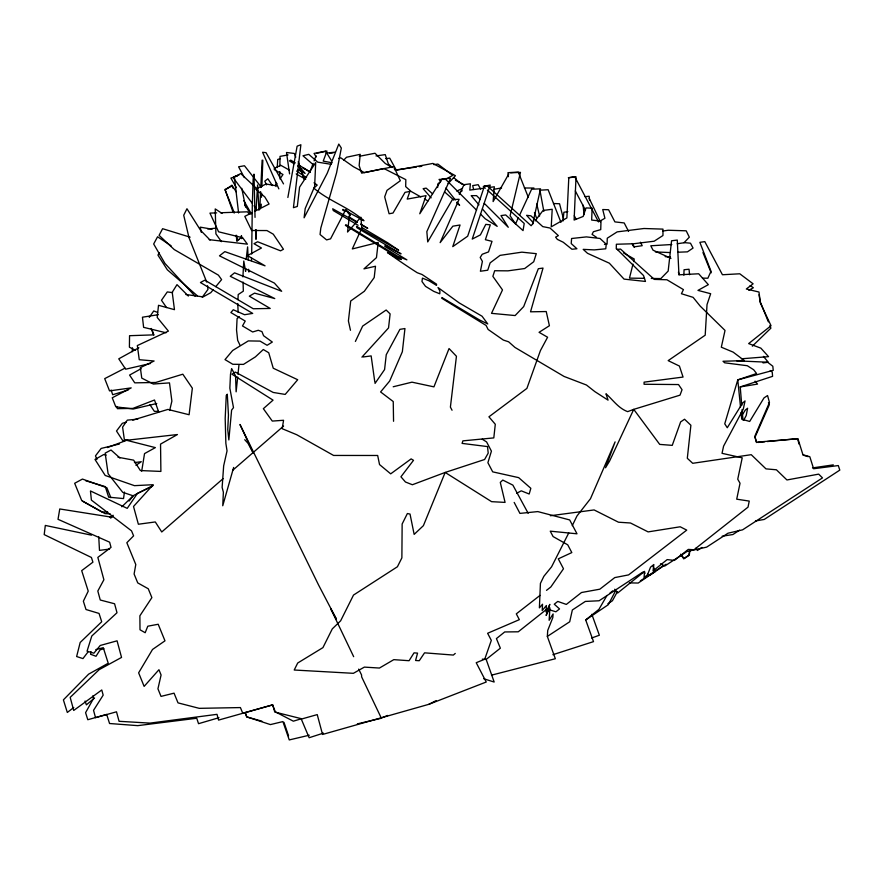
<?xml version="1.0" encoding="UTF-8"?>
<svg xmlns="http://www.w3.org/2000/svg" width="884" height="884" viewBox="0 0 884 884"><rect width="100%" height="100%" fill="white"/><g stroke="black" fill="none" stroke-linecap="round" stroke-linejoin="round"><path stroke-width="1.33" d="M251.675 254.028L252.327 204.127L253.133 179.408L253.984 174.137L255.034 217.376M279.72 177.043L279.797 171.54M279.874 166.026L280.018 156.38L288.085 154.932M683.873 275.189L684.05 269.742L689.034 269.233L689.586 274.725M261.145 206.889L261.244 204.138M261.487 197.287L261.642 193.176M261.885 186.314L262.824 160.258L262.128 160.159L260.802 187.507M237.785 303.499L238.116 312.174M237.973 299.665L238.205 294.549L243.332 291.156L243.067 282.062M245.719 268.78L245.597 271.432L243.785 261.034L242.901 276.869M246.161 259.487L247.619 246.879L248.216 260.062M251.454 260.625L251.575 258.017M256.437 229.939L255.984 239.321L255.564 229.718M258.979 210.237L257.598 184.988L256.051 210.182M259.752 209.386L260.614 191.607M276.062 186.557L276.316 182.502M277.222 167.606L277.72 159.485L280.294 158.634M132.202 351.733L132.445 347.81M491.504 675.155L555.329 658.735L547.34 636.414L547.726 630.436L552.832 617.584L553.097 613.96L549.13 620.281L549.947 607.927L546.113 615.43L549.848 604.358L546.025 611.949L546.4 605.485L542.212 610.513L542.522 604.236L539.395 607.849L540.422 583.407L543.881 576.28L551.594 566.81L568.744 532.964M237.697 376.993L236.127 391.833L235.553 375.877L231.641 368.595L230.503 374.241L229.851 388.175L233.498 407.657L231.608 410.088L228.845 439.934L227.763 429.558L228.448 414.939L227.287 394.22L226.26 395.424L225.188 418.364L225.862 443.392L227.044 450.884L223.663 465.846L222.127 487.416L223.376 492.2L222.746 505.758L233.641 467.448M237.973 374.286L238.978 364.849M562.964 221.066L563.893 212.27L567.826 211.641M437.624 187.541L438.055 183.518L440.309 182.27M689.973 549.859L689.321 554.832L684.161 558.323L680.581 554.445M124.445 492.034L123.539 498.576L108.666 497.173L105.262 486.62L85.726 480.763M90.986 651.652L90.566 654.259L96.013 656.271L100.124 649.784L103.892 648.757M141.694 471.183L144.534 453.603L155.352 447.613L124.368 439.724L122.6 427.127L127.296 420.143L137.816 419.149M689.719 550.191L688.78 555.561L683.73 558.876L680.724 554.279M287.864 197.486L297.123 146.18L300.88 144.733L293.433 207.674L297.311 206.447L299.599 187.121L315.71 162.523L314.627 186.491L305.201 208.547L304.107 217.796L327.246 173.22L338.782 144.07L341.323 148.048L336.583 172.8L320.804 228.083L320.052 234.514L326.594 239.907L330.561 238.846L345.81 209.508L349.666 213.707L347.545 232.039L360.893 217.254L361.832 228.16L352.307 248.945L378.197 242.437L376.462 257.642L363.943 268.88L375.49 266.25L374.197 277.576L364.352 291.267L350.705 300.991L348.406 320.947L350.473 330.296M532.632 224.105L540.511 188.833L531.604 189.231L519.527 215.309M169.662 410.474L171.883 401.104L169.485 382.882L153.341 384.032L141.76 378.109L140.346 367.667L154.114 361.003L139.252 359.7L137.329 345.556L168.413 331.102L157.208 317.433L158.512 305.3L174.468 309.665L172.225 292.272L176.999 284.648L188.369 296.052M632.977 264.117L629.474 278.128L644.469 278.338M633.607 261.576L634.248 259.023L623.452 252.879M309.787 172.336L313.146 163.418M314.107 160.866L316.019 155.772M518.378 217.784L515.505 223.995L510.101 215.74L520.477 172.38L510.632 172.822M355.39 341.445L362.65 326.097L386.153 310.019L390.12 313.908L388.54 327.931L361.921 357.147M459.326 194.48L464.023 184.668L470.387 183.806L469.802 190.082L483.426 188.248M572.268 525.682L576.965 515.98L590.479 498.72L615.098 441.878L605.529 467.758L609.562 461.117L633.74 409.369L680.006 395.159L682.05 389.711L678.503 384.551L644.071 384.264L644.093 382.153L683.056 377.059L679.42 366.064L668.16 360.628L705.2 335.191L707.023 304.615L710.67 293.72L697.984 290.383L708.338 284.648L698.691 273.775L678.956 274.813L677.277 240.072L671.564 240.78L668.171 271.068L660.834 278.582L651.287 278.438M159.186 252.747L157.949 255.133L167.319 269.775L197.419 295.864M615.165 591.573L608.303 604.7L585.705 619.949L593.507 641.629L552.887 654.712M743.698 420.265L746.206 415.535L747.599 408.242L745.378 409.977L741.842 415.568M617.352 591.794L612.413 600.755L607.838 603.761M508.72 174.071L493.117 201.574L494.333 186.778L488.885 187.518M606.954 595.518L598.943 609.33L585.705 619.949M276.891 183.419L275.366 185.651L266.106 183.982L255.664 189.121L264.835 196.977L269.079 204.016L254.515 211.431M279.941 178.955L282.979 174.502L274.206 169.551M375.015 383.446L384.584 369.567L386.253 354.705L399.922 329.345L404.949 328.55L402.353 351.721L389.678 381.026L380.595 391.943L393.247 401.557L393.557 421.281M149.274 317.367L153.739 310.958L157.573 312.406M202.259 297.201L207.961 289.433L207.508 285.753M88.323 651.541L82.952 658.591L76.632 656.536L80.179 642.48L101.704 621.75L99.041 613.43L86.002 609.518L83.361 601.197L88.234 591.142L81.693 570.644L92.919 562.169L91.417 557.472L44.2 534.61L45.316 525.428L91.472 535.174M535.041 220.956L543.052 210.458L552.202 209.276L551.24 226.812L566.887 217.939L568.799 177.783L576.036 176.811L574.114 220.061L583.175 216.436L586.015 207.939L592.103 208.16L591.672 220.072L600.998 221.133L600.733 229.608L593.407 231.73L592.07 234.37L596.512 237.354M129.075 501.051L133.153 495.813L122.699 492.289L108.113 473.725L105.163 453.149L111.019 450.011L119.937 457.967M213.276 289.665L210.779 292.692L203.099 296.902L185.861 294.505M215.773 286.648L221.597 279.609L218.403 275.145L174.236 249.564L159.087 235.332L162.601 228.702L190.126 237.177M110.721 517.958L112.467 515.858M357.346 723.885L380.043 718.537L380.982 717.41L361.644 676.868L361.556 674.945L358.694 669.122M448.21 183.54L455.415 175.706L432.928 163.429L396.474 170.192L394.231 168.855M343.655 160.225L346.517 157.242L360.241 154.324L359.147 165.562L361.655 173.131L393.822 166.634L400.319 180.745L387.004 190.358L384.684 196.867L389.093 213.751L393.004 213.055L405.038 192.347L409.9 191.43L407.204 199.099L426.066 195.64L419.767 213.773L442.188 178.778L450.508 178.38L426.839 231.63L427.723 241.918L452.387 199.574L459.116 199.298L440.133 242.636L452.851 226.182L460.056 224.989L452.763 246.625L467.68 236.194L484.421 186.148L490.233 185.088L472.244 239.078L480.388 234.89L485.78 224.381L490.288 224.834L485.382 239.697L492.001 241.354L488.532 251.907L482.211 254.272L480.2 257.498L482.399 261.366L480.399 271.244L487.736 270.217L490.145 262.857L500.068 255.365L521.869 252.161L536.29 253.664L533.726 261.741L524.698 268.537L507.957 270.847L494.686 270.736L492.863 276.372L502.499 289.908L491.515 313.345L515.129 315.555L523.693 306.582L538.312 268.725L543.03 268.073L530.533 311.809L546.235 311.544L549.406 325.732L539.063 332.318L547.594 337.235L540.411 350.617L526.897 388.407L488.929 416.817L495.294 424.276L493.802 437.9L462.896 440.862L462.078 443.392L487.526 446.586L488.211 453.116L484.598 459.503L445.171 472.443L412.386 484.741L405.458 482.012L400.938 476.796L413.502 460.321L411.126 458.895L390.695 473.846L379.534 464.564L377.667 455.481L333.588 455.448L296.715 434.718L282.173 428.696L283.565 420.276L272.283 421.082L263.355 408.673L273.046 400.143L231.973 374.197L235.343 372.076L273.178 392.441L285.189 394.419L297.698 379.733L273.244 368.219L268.725 352.738L263.31 349.523L255.377 356.904L243.465 364.396L232.779 364.274L225.011 359.6L232.636 350.517L248.316 340.915L260.04 341.102L267.112 345.301L272.327 342.042L263.587 335.732L261.951 331.611L258.272 330.284L252.658 331.986L242.492 325.942L245.233 321.069L230.89 312.56L233.266 309.754L244.57 314.715L252.702 313.411L200.436 282.537L204.801 280.162L253.266 308.748L270.206 308.45L249.31 296.162L254.57 293.134L274.769 298.571L230.26 276.294L234.547 272.836L281.664 291.278L274.383 283.079L219.475 255.841L224.834 251.631L265.056 265.83L247.454 255.609L261.454 248.017L253.995 243.697L257.62 241.763L280.571 250.835L283.444 249.255L273.278 234.194L266.946 230.558L251.631 230.492L244.813 216.37L252.095 212.668M752.339 346.197L770.892 328.141L769.876 325.632M113.097 515.239L111.152 517.107L59.758 508.963L58.024 519.317L109.627 542.19L111.03 547.373L97.848 557.395L103.892 579.76L97.815 591.02L100.257 600.015L114.577 603.761L117.008 612.745L91.792 636.005L87.052 651.188L93.881 653.199L100.235 645.475L117.064 640.823L121.55 657.42L99.185 669.641L70.179 697.377L73.726 710.449L101.77 689.973L103.174 695.144L93.538 710.327L95.527 717.675L116.5 711.808L119.064 721.3L150.015 723.112L217.011 714.338L218.558 720.095L272.802 704.835L274.736 712.029L302.096 718.88L317.234 714.604L322.561 734.46L428.884 704.305L486.244 682.017L476.222 662.713L484.719 659.243L491.316 640.359L487.625 633.275L519.339 619.662L516.311 613.861L540.036 595.385M121.815 506.797L133.462 495.559L153.02 485.581M223.188 478.564L161.75 531.969L155.297 521.947L138.368 524.234L133.517 506.477L153.197 484.708L134.445 485.659L105.196 475.459L94.997 459.448L103.682 454.564L106.279 455.05M232.558 470.421L283.587 426.066M455.26 653.431L453.348 655.066L424.563 652.834L419.248 660.735L415.591 660.481L417.557 653.121L414.032 652.845L409.082 660.713L393.8 659.652L379.435 668.05L364.363 667.111L353.379 673.321L294.217 670.017L297.709 663.011L322.936 647.618L332.285 628.889L340.638 620.811L353.512 595.065L397.413 566.755L401.877 557.87L402.143 524.013L407.38 513.538L410.032 514.068L414.154 534.4L423.403 525.649L445.171 472.443L491.603 501.67L505.073 502.399L500.289 482.399L502.797 480.067L512.875 485.128L528.179 513.306M94.555 697.984L86.389 704.857L85.052 701.056M609.872 593.153L612.8 590.799M239.376 316.726L237.078 318.56L236.536 329.931L237.674 340.329L239.918 345.025M482.321 659.121L486.167 659.42L500.344 648.193L496.421 638.591L504.709 631.949L518.256 631.795L546.942 609.043L555.903 611.794L559.539 608.932L554.268 604.203L557.771 601.429L566.324 604.424L581.484 592.523L599.827 589.186L614.756 577.595L628.601 574.898L686.735 530.113L680.194 526.787L648.127 531.892L630.491 522.996L618.491 522.212L594.114 509.935L550.378 515.737M546.511 590.346L550.82 586.987L563.495 568.766L558.279 558.854L571.815 552.577L567.738 544.831L553.097 536.566L550.246 531.162L576.998 533.803L569.683 519.936L537.792 511.593L519.936 513.394L514.179 502.421M73.77 707.498L67.317 712.46L63.394 699.874L88.632 674.149L108.235 663.232L103.273 647.674L95.803 649.607M236.525 240.923L241.608 237.365M459.083 192.944L462.255 190.734M666.083 564.224L638.204 583.042L629.342 582.888M135.915 465.316L141.285 461.713L134.434 462.586M640.359 580.865L663.42 565.672M547.34 636.414L569.705 621.772L572.357 609.971L585.33 601.429L599.098 600.766L642.823 572.103L645.132 573.141M701.984 547.439L697.365 550.467L696.073 548.069M739.588 530.157L732.902 534.533L722.162 536.201M110.831 517.748L113.174 516.3M599.606 221.309L604.921 218.249L602.733 209.541L608.59 209.74L614.91 221.895L624.203 222.945L628.59 231.442M249.531 271.487L248.758 271.918L248.636 269.288M748.836 290.295L753.367 287.753L750.14 285.576M445.956 179.143L452.719 175.386L437.856 164.07L433.834 164.634M141.219 368.628L129.583 375.081L134.755 382.849L155.672 382.485L182.811 374.197L192.358 388.187L189.099 414.74L167.883 409.425L132.744 420.143M138.865 347.755L118.765 358.827L125.661 369.192L150.534 363.468M516.698 493.272L521.273 490.83L529.173 494.012L530.842 488.311L518.665 477.636L492.697 471.857L487.891 462.686L491.427 451.149L486.598 441.945L482.233 439.204M125.042 368.142L104.71 378.628L109.528 390.883L131.197 387.888L112.246 397.789L115.793 406.828L133.374 409.005L156.766 403.502M428.884 704.305L436.232 700.57M274.195 168.413L280.725 165.264L289.057 169.938M230.868 186.635L225.011 189.419L233.232 212.679M152.391 486.266L137.451 493.349L127.23 508.366L90.455 490.952L91.395 500.112L131.539 530.864L133.595 535.859L126.843 542.721L135.782 564.522L134.103 574.036L137.738 582.899L148.258 588.766L151.882 597.606L139.882 615.805L140.004 629.762L145.175 632.723L147.794 626.204L158.192 624.259L164.977 640.823L152.523 649.464L138.633 672.823L144.125 686.393L158.943 669.729L161.087 675L157.938 688.802L161.021 696.393L174.049 693.166L178.016 702.879L199.232 708.338L240.415 707.576L242.768 713.255L272.471 704.924L275.377 711.852L293.344 721.178L301.179 718.814L309.146 737.72L323.445 733.123M109.914 517.239L112.412 516.068M456.763 191.088L462.498 188.414M239.21 239.553L236.813 240.547L236.183 235.166M380.043 718.537L387.711 715.443M107.45 447.558L127.782 439.867M239.012 174.955L234.326 176.634L238.592 212.978M591.595 638.027L599.363 635.231L591.827 614.303M237.42 175.905L230.89 178.082L236.337 187.596M741.764 405.469L740.228 386.927L772.583 376.341L772.24 372.142L770.284 370.529M126.235 422.132L122.323 423.326L116.5 431.005L122.799 440.707L177.43 434.541L160.545 444.099L160.888 471.426L140.39 470.553L133.628 460.155L118.003 457.238M128.081 390.065L112.688 394.728L111.108 390.021M218.978 717.697L198.535 723.687L196.756 718.261L137.738 725.642L109.561 723.51L106.688 714.416L87.803 719.72L85.582 712.659L93.616 698.338L92.842 695.874M393.192 386.772L411.966 382.164L433.933 386.861L449.05 348.55L456.442 356.274L450.398 407.115L452.044 410.242M119.484 443.978L101.152 448.431L95.483 455.868L96.931 459.459M309.278 735.212L289.256 739.93L282.902 721.587L270.416 724.593L246.746 716.858L245.222 712.471L246.713 716.924L261.852 721.156M338.572 158.435L340.904 157.893L353.324 166.656L364.363 172.612L383.932 168.535L405.833 179.651L405.679 186.612L411.193 191.496L420.795 196.9M316.98 153.23L326.992 151.042L323.212 161.131L332.163 162.778M359.302 156.302L375.015 153.252L385.28 163.485L391.999 167.507M755.455 520.974L764.24 519.449L839.8 470.111L838.286 465.559L813.611 468.741L809.81 456.708L802.937 454.763L797.909 438.63L767.279 441.547M493.714 189.309L501.593 187.96M568.324 177.717L574.688 176.623L598.545 221.928M740.228 386.927L757.555 384.076L755.058 381.137M158.28 314.693L142.446 317.212L143.617 327.345L166.048 332.771M662.746 231.044L668.194 230.249L686.194 230.812L689.332 237.166L684.006 242.768L677.221 243.741M812.506 467.912L833.303 464.873M329.489 153.352L333.257 152.81M671.785 244.514L650.779 245.785L653.022 250.172L670.978 258.327M375.998 155.938L385.258 154.623L388.341 163.86L392.187 167.385M395.06 170.026L416.452 167.054M419.127 166.678L421.801 166.314M363.236 356.97L371.147 355.909L374.827 382.131M109.55 549.074L99.483 550.378L98.743 536.754M763.014 362.915L768.295 362.241L763.444 356.396M604.457 244.459L607.087 244.139L607.264 238.205L617.165 231.884L643.994 228.503L662.978 229.122L662.956 235.52L654.171 241.21L633.618 243.752L616.369 244.238L616.259 248.78L618.656 250.139M326.163 153.142L335.29 152.114M385.667 158.623L389.733 158.17L396.165 169.927M585.053 196.701L589.153 196.259L589.551 200.381M207.696 228.956L215.873 228.183M757.953 442.442L764.616 441.801M797.611 438.773L756.417 442.199L754.748 436.442L769.456 402.43L767.555 395.546L763.997 397.911L749.676 421.458L741.742 419.193L741.057 412.419M741.356 358.805L768.55 356.65L760.859 348.141L748.649 343.6L771.025 325.732L760.262 302.726L759.069 294.703M677.895 252.227L687.432 251.852L693.056 248.061L690.481 243.199L683.763 242.559M216.657 212.878L209.95 213.11L218.591 231.807L242.68 237.741L247.387 244.161L209.177 239.663M220.68 212.746L247.476 211.817L249.001 213.862M107.682 511.891L102.168 512.057L82.566 501.129M524.4 187.994L533.947 188.027M158.347 411.347L154.357 411.336L149.948 404.739M702.482 278.14L707.863 278.217L711.012 271.266L699.863 242.327L704.802 241.63L722.438 274.747L739.764 273.786L753.113 283.808L746.295 289.013L758.98 292.029L760.24 301.742L768.362 321.853M553.506 203.508L559.55 203.762L563.572 219.232M655.375 251.929L669.729 252.548M736.759 360.86L767.577 362.197L772.815 366.241L773.235 370.341L737.775 379.888L724.747 423.812L727.267 427.734L742.549 403.093L745.035 400.927L743.3 409.06L723.587 446.144L722.029 453.326L742.217 457.835L737.742 479.205L740.03 483.261L736.715 499.184L749.245 501.084L748.019 507.14L693.984 549.76L688.282 549.406L674.404 560.412L667.188 559.594L653.033 570.887L653.84 564.522L650.558 567.152L647.453 574.865L644.06 577.572L644.58 571.384L617.728 592.954L614.745 589.219M110.102 513.825L104.986 513.604L81.781 500.687L74.665 483.283L82.444 479.073L106.865 487.725L110.865 497.681M665.155 256.625L670.404 257.045M172.601 292.648L167.297 291.919L161.485 300.262L166.546 307.577M331.323 164.358L317.721 162.148L308.781 154.346L302.958 155.772L313.19 164.667M212.116 229.199L200.281 227.155L201.309 232.37M803.147 455.149L808.197 456.663M483.736 678.757L494.178 682.039L486.167 659.42M647.453 574.169L649.762 575.197L655.188 571.65L653.177 566.08M135.528 350.285L129.407 347.213L129.55 335.699L153.617 334.87L151.186 328.472M455.37 180.225L464.741 185.076M660.514 563.782L664.735 566.047L687.056 551.461L706.636 547.13L728.007 533.207L742.582 529.836L822.485 477.89L818.672 474.133L786.937 479.968L776.417 469.791L765.975 468.874L751.245 454.685L692.702 463.304L687.31 458.288L690.89 425.259L684.548 419.237L680.636 421.911L672.249 445.359L659.718 444.398L633.74 409.369L627.662 411.646C618.325 408.231 612.977 399.899 605.982 393.767L608.048 400.132L594.855 391.623L586.457 385.015L564.036 376.429L514.985 347.445L508.632 341.81L503.339 340.064L488.101 329.445L486.089 325.445L441.823 298.295L441.856 297.51L479.658 320.03L487.758 323.942L482.067 316.229L459.227 302.925L437.989 287.532L439.923 291.057L439.779 293.797L433.79 291.388L425.524 286.361L421.966 281.532L422.442 278.128L429.049 280.836L436.497 285.366L436.574 284.184L422.044 274.504L417.226 272.725C407.104 266.261 397.093 259.443 387.457 252.504L398.021 258.603L401.424 259.487L345.401 225.376L345.854 224.68L397.767 256.294L406.905 259.863L384.816 246.415L385.17 245.443L401.038 253.863L357.048 227.807L356.517 226.315L398.673 250.227L387.667 242.757L361.655 227.365M357.247 222.481L332.727 208.79L333.279 210.569L358.108 225.265M360.749 224.425L367.755 228.337L360.738 224.072M296.195 173.949L305.72 179.308M424.397 198.933L428 200.955M309.82 171.916L302.836 167.673L304.682 169.319M357.235 221.928L349.058 216.945L350.495 214.768L348.23 213.387M295.311 162.921L290.726 160.114L289.455 160.888L294.107 163.728M298.759 165.021L310.251 172.026M297.599 165.861L299.93 167.275L305.091 173.419L298.328 169.993L296.692 171.153L306.549 177.585M344.837 211.32L342.572 209.939L342.97 209.398L363.954 220.746C348.837 207.077 329.179 201.287 313.853 188.148L317.201 185.076L314.03 182.8M222.061 213.442L215.221 208.922L215.917 233.873L221.442 241.675M171.076 245.752L157.562 236.779L153.672 243.995L164.954 263.432L195.088 296.151M453.514 177.507L462.166 184.358M432.619 193.883L426.165 188.137L423.116 188.679L431.138 197.839M444.564 191.839L453.603 199.928M456.619 202.624L459.636 205.32L457.061 202.082M485.316 188.237L483.272 186.391L487.04 185.75L531.129 225.729L533.428 222.923L526.599 215.32L530.864 215.806L542.754 226.613L550.047 228.039L558.368 235.619L555.605 237.122L557.351 239.387L563.241 242.249L571.926 249.255L576.909 248.758L571.219 243.575L571.594 238.503L586.39 236.901L599.993 238.459L606.247 244.216L605.761 248.791L594.28 249.896L583.197 249.365L587.517 253.31L609.352 263.2L624.06 279.112L645.475 281.443L643.541 275.554L617.264 249.387L620.524 249.078L654.337 279.399L666.934 279.764L683.431 289.609L681.431 293.731L693.111 297.356L700.172 306.085L725.024 330.439L721.322 347.202L733.156 352.13L744.372 360.584L723.024 361.269L724.692 362.805L747.3 365.722L753.676 369.755L756.582 373.523L737.775 379.888L740.516 406.994M487.371 190.093L524.223 223.475L523.041 230.613L505.703 214.945L500.974 215.608L508.267 227.287L484.233 203.32M256.725 188.635L240.735 173.551L233.122 177.618L252.437 203.563M476.564 210.138L445.647 179.364L439.028 179.408L440.751 181.574M480.421 213.983L485.261 218.801L497.195 226.359L482.443 208.956M480.388 199.475L476.542 195.64L471.172 195.64L478.973 204.856M210.072 240.028L200.613 230.359L186.955 208.746L183.717 215.243L189.065 237.873L206.701 282.04M244.724 439.713L247.973 443.227L253.255 453.083L239.973 424.475L318.494 584.832L336.373 619.054L330.793 608.877L353.666 656.69M445.901 188.049L455.337 199.917M261.432 187.386L244.459 165.739L238.603 166.8L244.338 177.585M254.04 205.729L256.459 208.967M632.789 245.332L634.303 247.398M632.038 243.509L634.392 246.813L642.215 245.697L640.425 242.227M272.427 185.607L267.852 178.778L264.791 181.187L266.537 184.855M236.393 192.082L231.906 185.198L225.122 190.027L234.382 212.978M244.625 204.712L250.614 213.906M316.229 156.954L314.052 153.429L325.599 151.142L331.367 160.523M243.84 200.69L251.332 213.784M480.653 189.121L478.145 184.679L472.708 185.618L473.592 189.485M283.521 183.905L266.062 152.678L262.592 152.269L278.836 188.878M574.28 215.751L576.169 219.298M575.318 190.944L585.495 210.182M232.039 186.071L233.299 188.502M589.186 198.314L600.446 221.818M298.98 166.888L300.637 170.579M302.836 175.496L304.494 179.187L303.179 175.441M298.98 166.568L301.179 171.607M298.405 164.391L301.455 171.794M302.991 175.485L304.516 179.187M702.957 252.57L711.167 272.836M528.367 197.441L518.289 172.082L507.957 172.678L508.422 176.678M534.422 212.668L536.444 217.74M295.786 157.153L294.317 153.451L286.504 152.49L289.576 173.872M298.239 163.341L304.604 179.408M560.953 222.337L548.135 189.717L539.914 190.182L543.848 211.42M298.206 161.706L302.273 172.944M152.059 329.876L153.904 335.069M158.711 412.066L154.501 400.01L132.909 408.408L117.362 408.662L116.6 406.397M283.985 722.339L288.549 735.808M768.461 402.574L769.191 405.027L755.069 437.094L756.627 442.564M797.965 440.11L799.037 444.111M678.426 272.128L679.056 274.747M536.743 204.005L539.594 216.016M241.763 188.303L245.608 206.989M241.288 235.862L241.597 238.558M241.542 235.818L241.84 238.514M236.79 235.884L237.354 241M583.109 205.132L584.026 214.624M742.096 409.447L742.969 420.033M304.494 179.187L302.792 175.463L304.494 179.165"/></g></svg>
